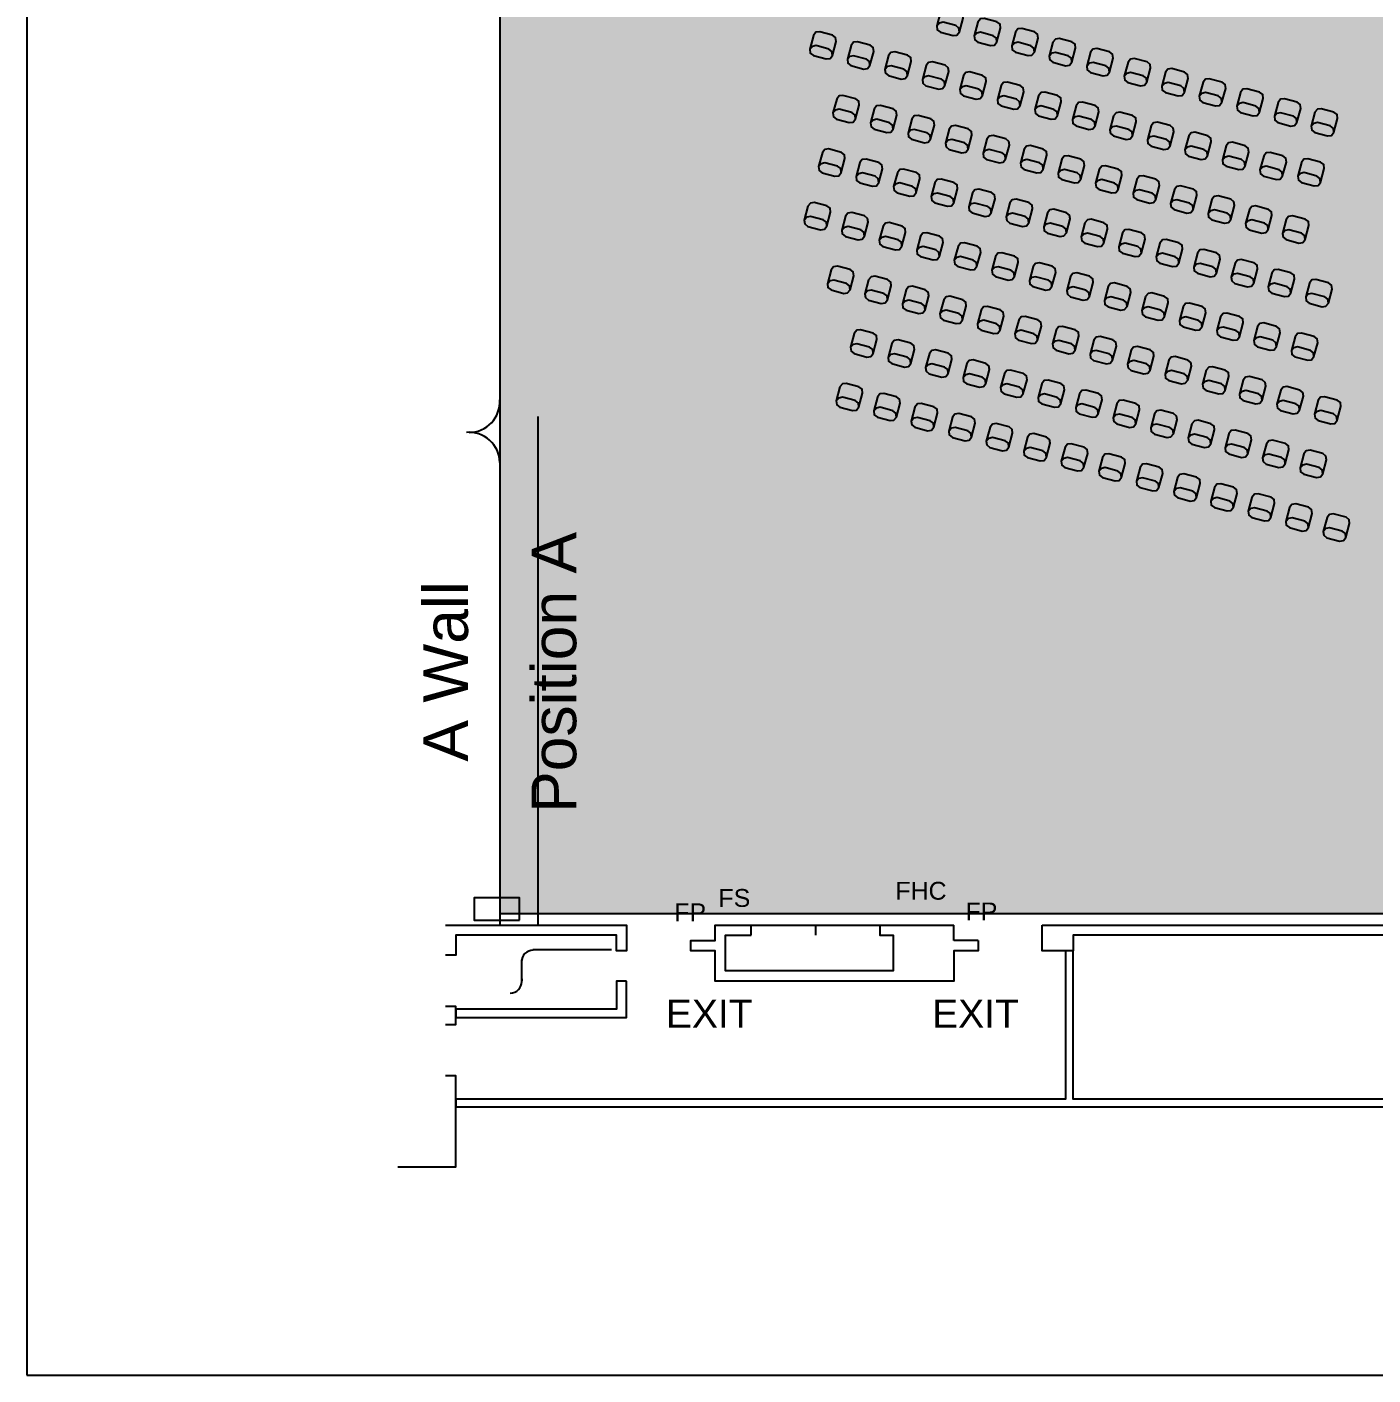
# Model space of a CAD drawing. Header units: feet. Extents: x 280 to 544, y 563 to 815.
# Drawn here: x 279.9 to 367.2, y 562.8 to 650.3 of the extents above; entities that cross this region are included whole.
import ezdxf
from ezdxf.enums import TextEntityAlignment as Align

# ---------------------------------------------------------------- set-up
doc = ezdxf.new("R2010")
doc.units = ezdxf.units.FT
doc.header["$MEASUREMENT"] = 0
for name, color, linetype in [('Background', 7, 'Continuous'), ('Border', 7, 'Continuous'), ('Building', 7, 'Continuous'), ('Layer 1', 7, 'Continuous')]:
    doc.layers.add(name, color=color, linetype=linetype)
doc.styles.add('Arial', font='Arial.ttf')

msp = doc.modelspace()

# ---------------------------------------------------------------- hatches: boundary and pattern name
at = {"layer": 'Background', "lineweight": 0, "true_color": 0xe6e6e6, "transparency": 33554687}
h = msp.add_hatch(color=254, dxfattribs=at)
h.dxf.hatch_style = 1
h.paths.add_polyline_path([(491.791, 760.881), (310.541, 760.881), (310.541, 592.714), (491.791, 592.714)])

# ---------------------------------------------------------------- linework, layer by layer
at = {"layer": 'Background', "color": 254, "lineweight": 0, "true_color": 0xe6e6e6, "transparency": 33554687}
msp.add_lwpolyline([(491.791, 760.881), (310.541, 760.881), (310.541, 592.714), (491.791, 592.714)], close=True, dxfattribs=at)
at = {"layer": 'Background', "color": 254, "lineweight": 25, "true_color": 0xe6e6e6}
msp.add_lwpolyline([(491.791, 760.881), (310.541, 760.881), (310.541, 592.714), (491.791, 592.714)], close=True, dxfattribs=at)
at = {"layer": 'Border', "color": 18, "lineweight": 25, "true_color": 0x000000}
msp.add_lwpolyline([(279.852, 562.758), (543.852, 562.758), (543.852, 814.758), (279.852, 814.758)], close=True, dxfattribs=at)
at = {"layer": 'Building', "color": 18, "lineweight": 25, "true_color": 0x000000}
for points in [[(310.541, 760.881), (310.541, 591.967)], [(313.008, 624.964), (313.008, 591.964)], [(307.025, 591.964), (318.775, 591.964), (318.775, 590.295), (318.108, 590.295), (318.108, 591.297), (307.692, 591.297), (307.692, 590.009), (307.025, 590.009)], [(345.754, 591.964), (388.106, 591.964), (388.106, 591.297), (347.754, 591.297), (347.754, 590.297), (347.254, 590.297), (347.254, 580.667), (307.692, 580.667), (307.692, 580.167), (393.337, 580.167), (393.337, 572.637), (505.452, 572.637), (505.452, 582.397), (504.286, 582.397), (504.286, 582.058), (499.606, 582.058), (499.606, 581.558)], [(341.587, 590.964), (341.587, 590.297), (340.004, 590.297), (340.004, 588.318), (324.53, 588.318), (324.53, 590.297), (322.942, 590.297), (322.942, 590.964), (324.53, 590.964), (324.53, 591.964), (326.863, 591.964)], [(331.03, 591.964), (331.03, 591.297)], [(335.197, 591.964), (340.004, 591.964)], [(340.004, 590.964), (340.004, 591.964)], [(434.457, 579.495), (438.791, 579.495), (438.791, 579.995), (433.957, 579.995), (433.957, 573.637), (394.337, 573.637), (394.337, 580.667), (377.754, 580.667), (377.754, 581.818), (375.754, 581.818), (375.754, 580.667), (347.754, 580.667), (347.754, 590.297), (345.754, 590.297), (345.754, 591.962)], [(341.587, 590.964), (340.004, 590.964)], [(317.797, 590.349), (312.695, 590.349)], [(311.97, 588.302), (311.97, 589.702)], [(311.97, 588.468), (311.97, 588.342)], [(307.025, 585.516), (307.692, 585.516), (307.692, 586.676), (307.025, 586.676)], [(303.914, 576.282), (307.692, 576.282), (307.692, 582.183), (307.025, 582.183)]]:
    msp.add_lwpolyline(points, dxfattribs=at)
for points in [[(311.815, 592.287), (311.815, 593.724), (308.877, 593.724), (308.877, 592.287)], [(326.863, 591.297), (326.863, 591.964), (335.197, 591.964), (335.197, 591.297), (336.062, 591.297), (336.062, 588.985), (325.197, 588.985), (325.197, 591.297)], [(318.775, 588.318), (318.108, 588.318), (318.108, 586.506), (307.692, 586.506), (307.692, 585.964), (318.775, 585.964), (318.775, 588.318)]]:
    msp.add_lwpolyline(points, close=True, dxfattribs=at)
for centre, radius, start, end in [((308.544, 625.936), 2, -90, 3.37), ((308.546, 621.943), 2, 1.47103, 94.84103), ((312.707, 589.587), 0.75, 90, 180), ((311.22, 588.302), 0.75, -90, 0)]:
    msp.add_arc(centre, radius, start, end, dxfattribs=at)
at = {"layer": 'Layer 1', "color": 18, "lineweight": 25, "true_color": 0x000000}
for points in [[(340.368, 649.931), (340.61, 650.833), (340.576, 651.086), (340.374, 651.241), (339.549, 651.462), (339.296, 651.429), (339.141, 651.226), (338.899, 650.325), (338.932, 650.072), (339.135, 649.916), (339.96, 649.695), (340.213, 649.729), (340.368, 649.931), (340.335, 650.184), (340.132, 650.339), (339.307, 650.56), (339.069, 650.503), (338.899, 650.325)], [(342.803, 649.279), (343.045, 650.18), (343.011, 650.433), (342.809, 650.588), (341.984, 650.809), (341.731, 650.776), (341.576, 650.574), (341.334, 649.672), (341.367, 649.419), (341.57, 649.264), (342.395, 649.043), (342.648, 649.076), (342.803, 649.279), (342.77, 649.532), (342.567, 649.687), (341.742, 649.908), (341.503, 649.85), (341.334, 649.672)], [(345.238, 648.626), (345.479, 649.528), (345.446, 649.781), (345.244, 649.936), (344.419, 650.157), (344.166, 650.124), (344.01, 649.921), (343.769, 649.02), (343.802, 648.767), (344.005, 648.612), (344.83, 648.391), (345.083, 648.424), (345.238, 648.626), (345.205, 648.879), (345.002, 649.034), (344.177, 649.256), (343.938, 649.198), (343.769, 649.02)], [(332.132, 648.411), (332.373, 649.313), (332.34, 649.566), (332.137, 649.721), (331.312, 649.942), (331.059, 649.909), (330.904, 649.706), (330.663, 648.805), (330.696, 648.552), (330.898, 648.396), (331.723, 648.175), (331.976, 648.209), (332.132, 648.411), (332.098, 648.664), (331.896, 648.819), (331.071, 649.04), (330.832, 648.983), (330.663, 648.805)], [(334.566, 647.759), (334.808, 648.66), (334.775, 648.913), (334.572, 649.068), (333.747, 649.289), (333.494, 649.256), (333.339, 649.054), (333.098, 648.152), (333.131, 647.899), (333.333, 647.744), (334.158, 647.523), (334.411, 647.556), (334.566, 647.759), (334.533, 648.012), (334.331, 648.167), (333.506, 648.388), (333.267, 648.33), (333.098, 648.152)], [(347.673, 647.974), (347.914, 648.875), (347.881, 649.128), (347.679, 649.284), (346.854, 649.505), (346.601, 649.471), (346.445, 649.269), (346.204, 648.367), (346.237, 648.114), (346.439, 647.959), (347.265, 647.738), (347.517, 647.771), (347.673, 647.974), (347.64, 648.227), (347.437, 648.382), (346.612, 648.603), (346.373, 648.545), (346.204, 648.367)], [(337.001, 647.106), (337.243, 648.008), (337.21, 648.261), (337.007, 648.416), (336.182, 648.637), (335.929, 648.604), (335.774, 648.401), (335.532, 647.5), (335.566, 647.247), (335.768, 647.092), (336.593, 646.87), (336.846, 646.904), (337.001, 647.106), (336.968, 647.359), (336.766, 647.514), (335.941, 647.736), (335.702, 647.678), (335.532, 647.5)], [(350.108, 647.321), (350.349, 648.223), (350.316, 648.476), (350.114, 648.631), (349.288, 648.852), (349.036, 648.819), (348.88, 648.617), (348.639, 647.715), (348.672, 647.462), (348.874, 647.307), (349.699, 647.086), (349.952, 647.119), (350.108, 647.321), (350.074, 647.574), (349.872, 647.73), (349.047, 647.951), (348.808, 647.893), (348.639, 647.715)], [(339.436, 646.454), (339.678, 647.355), (339.645, 647.608), (339.442, 647.764), (338.617, 647.985), (338.364, 647.951), (338.209, 647.749), (337.967, 646.847), (338.001, 646.594), (338.203, 646.439), (339.028, 646.218), (339.281, 646.251), (339.436, 646.454), (339.403, 646.707), (339.201, 646.862), (338.376, 647.083), (338.137, 647.025), (337.967, 646.847)], [(352.543, 646.669), (352.784, 647.57), (352.751, 647.823), (352.548, 647.979), (351.723, 648.2), (351.47, 648.167), (351.315, 647.964), (351.074, 647.062), (351.107, 646.81), (351.309, 646.654), (352.134, 646.433), (352.387, 646.466), (352.543, 646.669), (352.509, 646.922), (352.307, 647.077), (351.482, 647.298), (351.243, 647.241), (351.074, 647.062)], [(354.977, 646.016), (355.219, 646.918), (355.186, 647.171), (354.983, 647.326), (354.158, 647.547), (353.905, 647.514), (353.75, 647.312), (353.509, 646.41), (353.542, 646.157), (353.744, 646.002), (354.569, 645.781), (354.822, 645.814), (354.977, 646.016), (354.944, 646.269), (354.742, 646.425), (353.917, 646.646), (353.678, 646.588), (353.509, 646.41)], [(341.871, 645.801), (342.113, 646.703), (342.08, 646.956), (341.877, 647.111), (341.052, 647.332), (340.799, 647.299), (340.644, 647.096), (340.402, 646.195), (340.436, 645.942), (340.638, 645.787), (341.463, 645.566), (341.716, 645.599), (341.871, 645.801), (341.838, 646.054), (341.636, 646.21), (340.81, 646.431), (340.572, 646.373), (340.402, 646.195)], [(344.306, 645.149), (344.548, 646.05), (344.514, 646.303), (344.312, 646.459), (343.487, 646.68), (343.234, 646.646), (343.079, 646.444), (342.837, 645.542), (342.87, 645.29), (343.073, 645.134), (343.898, 644.913), (344.151, 644.946), (344.306, 645.149), (344.273, 645.402), (344.07, 645.557), (343.245, 645.778), (343.007, 645.72), (342.837, 645.542)], [(357.412, 645.364), (357.654, 646.266), (357.621, 646.519), (357.418, 646.674), (356.593, 646.895), (356.34, 646.862), (356.185, 646.659), (355.943, 645.758), (355.977, 645.505), (356.179, 645.349), (357.004, 645.128), (357.257, 645.162), (357.412, 645.364), (357.379, 645.617), (357.177, 645.772), (356.352, 645.993), (356.113, 645.936), (355.943, 645.758)], [(333.635, 644.281), (333.876, 645.183), (333.843, 645.436), (333.641, 645.591), (332.816, 645.812), (332.563, 645.779), (332.407, 645.576), (332.166, 644.675), (332.199, 644.422), (332.401, 644.267), (333.227, 644.046), (333.479, 644.079), (333.635, 644.281), (333.601, 644.534), (333.399, 644.69), (332.574, 644.911), (332.335, 644.853), (332.166, 644.675)], [(346.741, 644.496), (346.983, 645.398), (346.949, 645.651), (346.747, 645.806), (345.922, 646.027), (345.669, 645.994), (345.514, 645.792), (345.272, 644.89), (345.305, 644.637), (345.508, 644.482), (346.333, 644.261), (346.586, 644.294), (346.741, 644.496), (346.708, 644.749), (346.505, 644.905), (345.68, 645.126), (345.441, 645.068), (345.272, 644.89)], [(359.847, 644.712), (360.089, 645.613), (360.056, 645.866), (359.853, 646.021), (359.028, 646.242), (358.775, 646.209), (358.62, 646.007), (358.378, 645.105), (358.412, 644.852), (358.614, 644.697), (359.439, 644.476), (359.692, 644.509), (359.847, 644.712), (359.814, 644.965), (359.612, 645.12), (358.787, 645.341), (358.548, 645.283), (358.378, 645.105)], [(336.07, 643.629), (336.311, 644.53), (336.278, 644.783), (336.076, 644.939), (335.25, 645.16), (334.998, 645.126), (334.842, 644.924), (334.601, 644.022), (334.634, 643.769), (334.836, 643.614), (335.661, 643.393), (335.914, 643.426), (336.07, 643.629), (336.036, 643.882), (335.834, 644.037), (335.009, 644.258), (334.77, 644.2), (334.601, 644.022)], [(349.176, 643.844), (349.418, 644.746), (349.384, 644.999), (349.182, 645.154), (348.357, 645.375), (348.104, 645.342), (347.949, 645.139), (347.707, 644.238), (347.74, 643.985), (347.943, 643.829), (348.768, 643.608), (349.021, 643.642), (349.176, 643.844), (349.143, 644.097), (348.94, 644.252), (348.115, 644.473), (347.876, 644.416), (347.707, 644.238)], [(362.282, 644.059), (362.524, 644.961), (362.491, 645.214), (362.288, 645.369), (361.463, 645.59), (361.21, 645.557), (361.055, 645.354), (360.813, 644.453), (360.847, 644.2), (361.049, 644.045), (361.874, 643.823), (362.127, 643.857), (362.282, 644.059), (362.249, 644.312), (362.047, 644.467), (361.221, 644.689), (360.983, 644.631), (360.813, 644.453)], [(364.677, 643.417), (364.919, 644.319), (364.885, 644.572), (364.683, 644.727), (363.858, 644.948), (363.605, 644.915), (363.45, 644.713), (363.208, 643.811), (363.241, 643.558), (363.444, 643.403), (364.269, 643.182), (364.522, 643.215), (364.677, 643.417), (364.644, 643.67), (364.441, 643.826), (363.616, 644.047), (363.377, 643.989), (363.208, 643.811)], [(338.505, 642.976), (338.746, 643.878), (338.713, 644.131), (338.51, 644.286), (337.685, 644.507), (337.432, 644.474), (337.277, 644.272), (337.036, 643.37), (337.069, 643.117), (337.271, 642.962), (338.096, 642.741), (338.349, 642.774), (338.505, 642.976), (338.471, 643.229), (338.269, 643.385), (337.444, 643.606), (337.205, 643.548), (337.036, 643.37)], [(351.611, 643.192), (351.852, 644.093), (351.819, 644.346), (351.617, 644.501), (350.792, 644.722), (350.539, 644.689), (350.383, 644.487), (350.142, 643.585), (350.175, 643.332), (350.378, 643.177), (351.203, 642.956), (351.456, 642.989), (351.611, 643.192), (351.578, 643.444), (351.375, 643.6), (350.55, 643.821), (350.311, 643.763), (350.142, 643.585)], [(354.046, 642.539), (354.287, 643.441), (354.254, 643.694), (354.052, 643.849), (353.227, 644.07), (352.974, 644.037), (352.818, 643.834), (352.577, 642.933), (352.61, 642.68), (352.812, 642.525), (353.638, 642.303), (353.89, 642.337), (354.046, 642.539), (354.012, 642.792), (353.81, 642.947), (352.985, 643.169), (352.746, 643.111), (352.577, 642.933)], [(340.939, 642.324), (341.181, 643.226), (341.148, 643.478), (340.945, 643.634), (340.12, 643.855), (339.867, 643.822), (339.712, 643.619), (339.47, 642.718), (339.504, 642.465), (339.706, 642.309), (340.531, 642.088), (340.784, 642.122), (340.939, 642.324), (340.906, 642.577), (340.704, 642.732), (339.879, 642.953), (339.64, 642.896), (339.47, 642.718)], [(343.374, 641.672), (343.616, 642.573), (343.583, 642.826), (343.38, 642.981), (342.555, 643.202), (342.302, 643.169), (342.147, 642.967), (341.905, 642.065), (341.939, 641.812), (342.141, 641.657), (342.966, 641.436), (343.219, 641.469), (343.374, 641.672), (343.341, 641.924), (343.139, 642.08), (342.314, 642.301), (342.075, 642.243), (341.905, 642.065)], [(356.481, 641.887), (356.722, 642.788), (356.689, 643.041), (356.487, 643.196), (355.661, 643.418), (355.409, 643.384), (355.253, 643.182), (355.012, 642.28), (355.045, 642.027), (355.247, 641.872), (356.072, 641.651), (356.325, 641.684), (356.481, 641.887), (356.447, 642.14), (356.245, 642.295), (355.42, 642.516), (355.181, 642.458), (355.012, 642.28)], [(332.703, 640.804), (332.945, 641.706), (332.911, 641.958), (332.709, 642.114), (331.884, 642.335), (331.631, 642.302), (331.476, 642.099), (331.234, 641.198), (331.267, 640.945), (331.47, 640.789), (332.295, 640.568), (332.548, 640.601), (332.703, 640.804), (332.67, 641.057), (332.467, 641.212), (331.642, 641.433), (331.403, 641.376), (331.234, 641.198)], [(345.809, 641.019), (346.051, 641.921), (346.018, 642.174), (345.815, 642.329), (344.99, 642.55), (344.737, 642.517), (344.582, 642.314), (344.34, 641.413), (344.374, 641.16), (344.576, 641.004), (345.401, 640.783), (345.654, 640.817), (345.809, 641.019), (345.776, 641.272), (345.574, 641.427), (344.749, 641.648), (344.51, 641.591), (344.34, 641.413)], [(358.916, 641.234), (359.157, 642.136), (359.124, 642.389), (358.921, 642.544), (358.096, 642.765), (357.843, 642.732), (357.688, 642.529), (357.447, 641.628), (357.48, 641.375), (357.682, 641.22), (358.507, 640.999), (358.76, 641.032), (358.916, 641.234), (358.882, 641.487), (358.68, 641.643), (357.855, 641.864), (357.616, 641.806), (357.447, 641.628)], [(335.138, 640.151), (335.379, 641.053), (335.346, 641.306), (335.144, 641.461), (334.319, 641.682), (334.066, 641.649), (333.911, 641.447), (333.669, 640.545), (333.702, 640.292), (333.905, 640.137), (334.73, 639.916), (334.983, 639.949), (335.138, 640.151), (335.105, 640.404), (334.902, 640.56), (334.077, 640.781), (333.838, 640.723), (333.669, 640.545)], [(348.244, 640.367), (348.486, 641.268), (348.452, 641.521), (348.25, 641.676), (347.425, 641.898), (347.172, 641.864), (347.017, 641.662), (346.775, 640.76), (346.808, 640.507), (347.011, 640.352), (347.836, 640.131), (348.089, 640.164), (348.244, 640.367), (348.211, 640.62), (348.009, 640.775), (347.183, 640.996), (346.945, 640.938), (346.775, 640.76)], [(361.35, 640.582), (361.592, 641.483), (361.559, 641.736), (361.356, 641.892), (360.531, 642.113), (360.278, 642.079), (360.123, 641.877), (359.881, 640.975), (359.915, 640.723), (360.117, 640.567), (360.942, 640.346), (361.195, 640.379), (361.35, 640.582), (361.317, 640.835), (361.115, 640.99), (360.29, 641.211), (360.051, 641.153), (359.881, 640.975)], [(363.806, 640.167), (364.048, 641.068), (364.014, 641.321), (363.812, 641.477), (362.987, 641.698), (362.734, 641.664), (362.579, 641.462), (362.337, 640.56), (362.37, 640.308), (362.573, 640.152), (363.398, 639.931), (363.651, 639.964), (363.806, 640.167), (363.773, 640.42), (363.57, 640.575), (362.745, 640.796), (362.506, 640.738), (362.337, 640.56)], [(337.573, 639.499), (337.814, 640.401), (337.781, 640.654), (337.579, 640.809), (336.754, 641.03), (336.501, 640.997), (336.345, 640.794), (336.104, 639.893), (336.137, 639.64), (336.34, 639.484), (337.165, 639.263), (337.418, 639.297), (337.573, 639.499), (337.54, 639.752), (337.337, 639.907), (336.512, 640.128), (336.273, 640.071), (336.104, 639.893)], [(350.679, 639.714), (350.921, 640.616), (350.887, 640.869), (350.685, 641.024), (349.86, 641.245), (349.607, 641.212), (349.452, 641.009), (349.21, 640.108), (349.243, 639.855), (349.446, 639.7), (350.271, 639.479), (350.524, 639.512), (350.679, 639.714), (350.646, 639.967), (350.443, 640.123), (349.618, 640.344), (349.38, 640.286), (349.21, 640.108)], [(353.114, 639.062), (353.356, 639.963), (353.322, 640.216), (353.12, 640.372), (352.295, 640.593), (352.042, 640.559), (351.887, 640.357), (351.645, 639.455), (351.678, 639.202), (351.881, 639.047), (352.706, 638.826), (352.959, 638.859), (353.114, 639.062), (353.081, 639.315), (352.878, 639.47), (352.053, 639.691), (351.814, 639.633), (351.645, 639.455)], [(340.008, 638.847), (340.249, 639.748), (340.216, 640.001), (340.014, 640.156), (339.189, 640.377), (338.936, 640.344), (338.78, 640.142), (338.539, 639.24), (338.572, 638.987), (338.774, 638.832), (339.6, 638.611), (339.852, 638.644), (340.008, 638.847), (339.974, 639.1), (339.772, 639.255), (338.947, 639.476), (338.708, 639.418), (338.539, 639.24)], [(342.443, 638.194), (342.684, 639.096), (342.651, 639.349), (342.449, 639.504), (341.623, 639.725), (341.371, 639.692), (341.215, 639.489), (340.974, 638.588), (341.007, 638.335), (341.209, 638.18), (342.034, 637.959), (342.287, 637.992), (342.443, 638.194), (342.409, 638.447), (342.207, 638.602), (341.382, 638.824), (341.143, 638.766), (340.974, 638.588)], [(355.549, 638.409), (355.79, 639.311), (355.757, 639.564), (355.555, 639.719), (354.73, 639.94), (354.477, 639.907), (354.322, 639.705), (354.08, 638.803), (354.113, 638.55), (354.316, 638.395), (355.141, 638.174), (355.394, 638.207), (355.549, 638.409), (355.516, 638.662), (355.313, 638.818), (354.488, 639.039), (354.249, 638.981), (354.08, 638.803)], [(331.771, 637.327), (332.013, 638.228), (331.98, 638.481), (331.777, 638.636), (330.952, 638.857), (330.699, 638.824), (330.544, 638.622), (330.302, 637.72), (330.336, 637.467), (330.538, 637.312), (331.363, 637.091), (331.616, 637.124), (331.771, 637.327), (331.738, 637.58), (331.536, 637.735), (330.711, 637.956), (330.472, 637.898), (330.302, 637.72)], [(344.878, 637.542), (345.119, 638.443), (345.086, 638.696), (344.883, 638.852), (344.058, 639.073), (343.805, 639.039), (343.65, 638.837), (343.409, 637.935), (343.442, 637.682), (343.644, 637.527), (344.469, 637.306), (344.722, 637.339), (344.878, 637.542), (344.844, 637.795), (344.642, 637.95), (343.817, 638.171), (343.578, 638.113), (343.409, 637.935)], [(357.984, 637.757), (358.225, 638.659), (358.192, 638.911), (357.99, 639.067), (357.165, 639.288), (356.912, 639.255), (356.756, 639.052), (356.515, 638.151), (356.548, 637.898), (356.751, 637.742), (357.576, 637.521), (357.829, 637.555), (357.984, 637.757), (357.951, 638.01), (357.748, 638.165), (356.923, 638.386), (356.684, 638.329), (356.515, 638.151)], [(334.206, 636.674), (334.448, 637.576), (334.414, 637.829), (334.212, 637.984), (333.387, 638.205), (333.134, 638.172), (332.979, 637.969), (332.737, 637.068), (332.77, 636.815), (332.973, 636.66), (333.798, 636.438), (334.051, 636.472), (334.206, 636.674), (334.173, 636.927), (333.971, 637.082), (333.145, 637.304), (332.907, 637.246), (332.737, 637.068)], [(347.312, 636.889), (347.554, 637.791), (347.521, 638.044), (347.318, 638.199), (346.493, 638.42), (346.24, 638.387), (346.085, 638.185), (345.843, 637.283), (345.877, 637.03), (346.079, 636.875), (346.904, 636.654), (347.157, 636.687), (347.312, 636.889), (347.279, 637.142), (347.077, 637.298), (346.252, 637.519), (346.013, 637.461), (345.843, 637.283)], [(360.419, 637.104), (360.66, 638.006), (360.627, 638.259), (360.425, 638.414), (359.6, 638.635), (359.347, 638.602), (359.191, 638.4), (358.95, 637.498), (358.983, 637.245), (359.185, 637.09), (360.011, 636.869), (360.263, 636.902), (360.419, 637.104), (360.385, 637.357), (360.183, 637.513), (359.358, 637.734), (359.119, 637.676), (358.95, 637.498)], [(362.814, 636.463), (363.055, 637.364), (363.022, 637.617), (362.819, 637.773), (361.994, 637.994), (361.741, 637.96), (361.586, 637.758), (361.345, 636.856), (361.378, 636.603), (361.58, 636.448), (362.405, 636.227), (362.658, 636.26), (362.814, 636.463), (362.78, 636.716), (362.578, 636.871), (361.753, 637.092), (361.514, 637.034), (361.345, 636.856)], [(336.641, 636.022), (336.883, 636.923), (336.849, 637.176), (336.647, 637.332), (335.822, 637.553), (335.569, 637.519), (335.414, 637.317), (335.172, 636.415), (335.205, 636.162), (335.408, 636.007), (336.233, 635.786), (336.486, 635.819), (336.641, 636.022), (336.608, 636.275), (336.405, 636.43), (335.58, 636.651), (335.342, 636.593), (335.172, 636.415)], [(349.747, 636.237), (349.989, 637.138), (349.956, 637.391), (349.753, 637.547), (348.928, 637.768), (348.675, 637.735), (348.52, 637.532), (348.278, 636.631), (348.312, 636.378), (348.514, 636.222), (349.339, 636.001), (349.592, 636.034), (349.747, 636.237), (349.714, 636.49), (349.512, 636.645), (348.687, 636.866), (348.448, 636.809), (348.278, 636.631)], [(352.182, 635.584), (352.424, 636.486), (352.391, 636.739), (352.188, 636.894), (351.363, 637.115), (351.11, 637.082), (350.955, 636.88), (350.713, 635.978), (350.747, 635.725), (350.949, 635.57), (351.774, 635.349), (352.027, 635.382), (352.182, 635.584), (352.149, 635.837), (351.947, 635.993), (351.122, 636.214), (350.883, 636.156), (350.713, 635.978)], [(339.076, 635.369), (339.318, 636.271), (339.284, 636.524), (339.082, 636.679), (338.257, 636.9), (338.004, 636.867), (337.849, 636.664), (337.607, 635.763), (337.64, 635.51), (337.843, 635.355), (338.668, 635.134), (338.921, 635.167), (339.076, 635.369), (339.043, 635.622), (338.84, 635.778), (338.015, 635.999), (337.776, 635.941), (337.607, 635.763)], [(341.511, 634.717), (341.752, 635.618), (341.719, 635.871), (341.517, 636.027), (340.692, 636.248), (340.439, 636.214), (340.283, 636.012), (340.042, 635.11), (340.075, 634.858), (340.278, 634.702), (341.103, 634.481), (341.356, 634.514), (341.511, 634.717), (341.478, 634.97), (341.275, 635.125), (340.45, 635.346), (340.211, 635.288), (340.042, 635.11)], [(354.617, 634.932), (354.859, 635.834), (354.825, 636.087), (354.623, 636.242), (353.798, 636.463), (353.545, 636.43), (353.39, 636.227), (353.148, 635.326), (353.181, 635.073), (353.384, 634.917), (354.209, 634.696), (354.462, 634.73), (354.617, 634.932), (354.584, 635.185), (354.381, 635.34), (353.556, 635.561), (353.318, 635.504), (353.148, 635.326)], [(343.946, 634.064), (344.187, 634.966), (344.154, 635.219), (343.952, 635.374), (343.127, 635.595), (342.874, 635.562), (342.718, 635.36), (342.477, 634.458), (342.51, 634.205), (342.712, 634.05), (343.538, 633.829), (343.791, 633.862), (343.946, 634.064), (343.913, 634.317), (343.71, 634.473), (342.885, 634.694), (342.646, 634.636), (342.477, 634.458)], [(357.052, 634.28), (357.294, 635.181), (357.26, 635.434), (357.058, 635.589), (356.233, 635.81), (355.98, 635.777), (355.825, 635.575), (355.583, 634.673), (355.616, 634.42), (355.819, 634.265), (356.644, 634.044), (356.897, 634.077), (357.052, 634.28), (357.019, 634.533), (356.816, 634.688), (355.991, 634.909), (355.753, 634.851), (355.583, 634.673)], [(333.274, 633.197), (333.516, 634.098), (333.483, 634.351), (333.28, 634.507), (332.455, 634.728), (332.202, 634.694), (332.047, 634.492), (331.805, 633.59), (331.839, 633.337), (332.041, 633.182), (332.866, 632.961), (333.119, 632.994), (333.274, 633.197), (333.241, 633.45), (333.039, 633.605), (332.214, 633.826), (331.975, 633.768), (331.805, 633.59)], [(346.381, 633.412), (346.622, 634.314), (346.589, 634.567), (346.387, 634.722), (345.561, 634.943), (345.309, 634.91), (345.153, 634.707), (344.912, 633.806), (344.945, 633.553), (345.147, 633.397), (345.972, 633.176), (346.225, 633.21), (346.381, 633.412), (346.347, 633.665), (346.145, 633.82), (345.32, 634.041), (345.081, 633.984), (344.912, 633.806)], [(359.487, 633.627), (359.729, 634.529), (359.695, 634.782), (359.493, 634.937), (358.668, 635.158), (358.415, 635.125), (358.26, 634.922), (358.018, 634.021), (358.051, 633.768), (358.254, 633.613), (359.079, 633.391), (359.332, 633.425), (359.487, 633.627), (359.454, 633.88), (359.251, 634.035), (358.426, 634.257), (358.187, 634.199), (358.018, 634.021)], [(361.882, 632.986), (362.123, 633.887), (362.09, 634.14), (361.888, 634.295), (361.062, 634.516), (360.81, 634.483), (360.654, 634.281), (360.413, 633.379), (360.446, 633.126), (360.648, 632.971), (361.473, 632.75), (361.726, 632.783), (361.882, 632.986), (361.848, 633.238), (361.646, 633.394), (360.821, 633.615), (360.582, 633.557), (360.413, 633.379)], [(335.709, 632.544), (335.951, 633.446), (335.918, 633.699), (335.715, 633.854), (334.89, 634.075), (334.637, 634.042), (334.482, 633.84), (334.24, 632.938), (334.274, 632.685), (334.476, 632.53), (335.301, 632.309), (335.554, 632.342), (335.709, 632.544), (335.676, 632.797), (335.474, 632.953), (334.649, 633.174), (334.41, 633.116), (334.24, 632.938)], [(348.816, 632.76), (349.057, 633.661), (349.024, 633.914), (348.821, 634.069), (347.996, 634.29), (347.743, 634.257), (347.588, 634.055), (347.347, 633.153), (347.38, 632.9), (347.582, 632.745), (348.407, 632.524), (348.66, 632.557), (348.816, 632.76), (348.782, 633.012), (348.58, 633.168), (347.755, 633.389), (347.516, 633.331), (347.347, 633.153)], [(351.25, 632.107), (351.492, 633.009), (351.459, 633.262), (351.256, 633.417), (350.431, 633.638), (350.178, 633.605), (350.023, 633.402), (349.782, 632.501), (349.815, 632.248), (350.017, 632.093), (350.842, 631.871), (351.095, 631.905), (351.25, 632.107), (351.217, 632.36), (351.015, 632.515), (350.19, 632.737), (349.951, 632.679), (349.782, 632.501)], [(364.317, 632.333), (364.558, 633.235), (364.525, 633.488), (364.322, 633.643), (363.497, 633.864), (363.244, 633.831), (363.089, 633.628), (362.848, 632.727), (362.881, 632.474), (363.083, 632.318), (363.908, 632.097), (364.161, 632.131), (364.317, 632.333), (364.283, 632.586), (364.081, 632.741), (363.256, 632.962), (363.017, 632.905), (362.848, 632.727)], [(338.144, 631.892), (338.386, 632.794), (338.353, 633.046), (338.15, 633.202), (337.325, 633.423), (337.072, 633.39), (336.917, 633.187), (336.675, 632.286), (336.709, 632.033), (336.911, 631.877), (337.736, 631.656), (337.989, 631.69), (338.144, 631.892), (338.111, 632.145), (337.909, 632.3), (337.083, 632.521), (336.845, 632.464), (336.675, 632.286)], [(340.579, 631.24), (340.821, 632.141), (340.787, 632.394), (340.585, 632.549), (339.76, 632.77), (339.507, 632.737), (339.352, 632.535), (339.11, 631.633), (339.143, 631.38), (339.346, 631.225), (340.171, 631.004), (340.424, 631.037), (340.579, 631.24), (340.546, 631.492), (340.343, 631.648), (339.518, 631.869), (339.28, 631.811), (339.11, 631.633)], [(353.685, 631.455), (353.927, 632.356), (353.894, 632.609), (353.691, 632.764), (352.866, 632.986), (352.613, 632.952), (352.458, 632.75), (352.216, 631.848), (352.25, 631.595), (352.452, 631.44), (353.277, 631.219), (353.53, 631.252), (353.685, 631.455), (353.652, 631.708), (353.45, 631.863), (352.625, 632.084), (352.386, 632.026), (352.216, 631.848)], [(343.014, 630.587), (343.256, 631.489), (343.222, 631.742), (343.02, 631.897), (342.195, 632.118), (341.942, 632.085), (341.787, 631.882), (341.545, 630.981), (341.578, 630.728), (341.781, 630.572), (342.606, 630.351), (342.859, 630.385), (343.014, 630.587), (342.981, 630.84), (342.778, 630.995), (341.953, 631.216), (341.714, 631.159), (341.545, 630.981)], [(356.12, 630.802), (356.362, 631.704), (356.329, 631.957), (356.126, 632.112), (355.301, 632.333), (355.048, 632.3), (354.893, 632.097), (354.651, 631.196), (354.685, 630.943), (354.887, 630.788), (355.712, 630.567), (355.965, 630.6), (356.12, 630.802), (356.087, 631.055), (355.885, 631.211), (355.06, 631.432), (354.821, 631.374), (354.651, 631.196)], [(345.449, 629.935), (345.691, 630.836), (345.657, 631.089), (345.455, 631.244), (344.63, 631.466), (344.377, 631.432), (344.222, 631.23), (343.98, 630.328), (344.013, 630.075), (344.216, 629.92), (345.041, 629.699), (345.294, 629.732), (345.449, 629.935), (345.416, 630.188), (345.213, 630.343), (344.388, 630.564), (344.149, 630.506), (343.98, 630.328)], [(358.555, 630.15), (358.797, 631.051), (358.764, 631.304), (358.561, 631.46), (357.736, 631.681), (357.483, 631.647), (357.328, 631.445), (357.086, 630.543), (357.12, 630.291), (357.322, 630.135), (358.147, 629.914), (358.4, 629.947), (358.555, 630.15), (358.522, 630.403), (358.32, 630.558), (357.494, 630.779), (357.256, 630.721), (357.086, 630.543)], [(360.95, 629.508), (361.192, 630.41), (361.158, 630.663), (360.956, 630.818), (360.131, 631.039), (359.878, 631.006), (359.723, 630.803), (359.481, 629.902), (359.514, 629.649), (359.717, 629.494), (360.542, 629.272), (360.795, 629.306), (360.95, 629.508), (360.917, 629.761), (360.714, 629.916), (359.889, 630.138), (359.65, 630.08), (359.481, 629.902)], [(334.778, 629.067), (335.019, 629.969), (334.986, 630.222), (334.783, 630.377), (333.958, 630.598), (333.705, 630.565), (333.55, 630.362), (333.309, 629.461), (333.342, 629.208), (333.544, 629.052), (334.369, 628.831), (334.622, 628.865), (334.778, 629.067), (334.744, 629.32), (334.542, 629.475), (333.717, 629.696), (333.478, 629.639), (333.309, 629.461)], [(347.884, 629.282), (348.125, 630.184), (348.092, 630.437), (347.89, 630.592), (347.065, 630.813), (346.812, 630.78), (346.656, 630.577), (346.415, 629.676), (346.448, 629.423), (346.651, 629.268), (347.476, 629.047), (347.729, 629.08), (347.884, 629.282), (347.851, 629.535), (347.648, 629.691), (346.823, 629.912), (346.584, 629.854), (346.415, 629.676)], [(350.319, 628.63), (350.56, 629.531), (350.527, 629.784), (350.325, 629.94), (349.5, 630.161), (349.247, 630.127), (349.091, 629.925), (348.85, 629.023), (348.883, 628.77), (349.085, 628.615), (349.911, 628.394), (350.163, 628.427), (350.319, 628.63), (350.285, 628.883), (350.083, 629.038), (349.258, 629.259), (349.019, 629.201), (348.85, 629.023)], [(363.385, 628.856), (363.626, 629.757), (363.593, 630.01), (363.391, 630.166), (362.566, 630.387), (362.313, 630.353), (362.157, 630.151), (361.916, 629.249), (361.949, 628.996), (362.152, 628.841), (362.977, 628.62), (363.23, 628.653), (363.385, 628.856), (363.352, 629.109), (363.149, 629.264), (362.324, 629.485), (362.085, 629.427), (361.916, 629.249)], [(337.212, 628.415), (337.454, 629.316), (337.421, 629.569), (337.218, 629.724), (336.393, 629.945), (336.14, 629.912), (335.985, 629.71), (335.743, 628.808), (335.777, 628.555), (335.979, 628.4), (336.804, 628.179), (337.057, 628.212), (337.212, 628.415), (337.179, 628.668), (336.977, 628.823), (336.152, 629.044), (335.913, 628.986), (335.743, 628.808)], [(339.647, 627.762), (339.889, 628.664), (339.856, 628.917), (339.653, 629.072), (338.828, 629.293), (338.575, 629.26), (338.42, 629.057), (338.178, 628.156), (338.212, 627.903), (338.414, 627.748), (339.239, 627.527), (339.492, 627.56), (339.647, 627.762), (339.614, 628.015), (339.412, 628.17), (338.587, 628.392), (338.348, 628.334), (338.178, 628.156)], [(352.754, 627.977), (352.995, 628.879), (352.962, 629.132), (352.76, 629.287), (351.934, 629.508), (351.682, 629.475), (351.526, 629.273), (351.285, 628.371), (351.318, 628.118), (351.52, 627.963), (352.345, 627.742), (352.598, 627.775), (352.754, 627.977), (352.72, 628.23), (352.518, 628.386), (351.693, 628.607), (351.454, 628.549), (351.285, 628.371)], [(342.082, 627.11), (342.324, 628.011), (342.291, 628.264), (342.088, 628.42), (341.263, 628.641), (341.01, 628.607), (340.855, 628.405), (340.613, 627.503), (340.647, 627.25), (340.849, 627.095), (341.674, 626.874), (341.927, 626.907), (342.082, 627.11), (342.049, 627.363), (341.847, 627.518), (341.022, 627.739), (340.783, 627.681), (340.613, 627.503)], [(355.189, 627.325), (355.43, 628.227), (355.397, 628.479), (355.194, 628.635), (354.369, 628.856), (354.116, 628.823), (353.961, 628.62), (353.72, 627.719), (353.753, 627.466), (353.955, 627.31), (354.78, 627.089), (355.033, 627.123), (355.189, 627.325), (355.155, 627.578), (354.953, 627.733), (354.128, 627.954), (353.889, 627.897), (353.72, 627.719)], [(344.517, 626.457), (344.759, 627.359), (344.726, 627.612), (344.523, 627.767), (343.698, 627.988), (343.445, 627.955), (343.29, 627.753), (343.048, 626.851), (343.081, 626.598), (343.284, 626.443), (344.109, 626.222), (344.362, 626.255), (344.517, 626.457), (344.484, 626.71), (344.282, 626.866), (343.456, 627.087), (343.218, 627.029), (343.048, 626.851)], [(346.952, 625.805), (347.194, 626.706), (347.16, 626.959), (346.958, 627.115), (346.133, 627.336), (345.88, 627.303), (345.725, 627.1), (345.483, 626.199), (345.516, 625.946), (345.719, 625.79), (346.544, 625.569), (346.797, 625.602), (346.952, 625.805), (346.919, 626.058), (346.716, 626.213), (345.891, 626.434), (345.653, 626.377), (345.483, 626.199)], [(357.623, 626.672), (357.865, 627.574), (357.832, 627.827), (357.629, 627.982), (356.804, 628.203), (356.551, 628.17), (356.396, 627.968), (356.154, 627.066), (356.188, 626.813), (356.39, 626.658), (357.215, 626.437), (357.468, 626.47), (357.623, 626.672), (357.59, 626.925), (357.388, 627.081), (356.563, 627.302), (356.324, 627.244), (356.154, 627.066)], [(360.018, 626.031), (360.26, 626.932), (360.227, 627.185), (360.024, 627.341), (359.199, 627.562), (358.946, 627.528), (358.791, 627.326), (358.549, 626.424), (358.582, 626.172), (358.785, 626.016), (359.61, 625.795), (359.863, 625.828), (360.018, 626.031), (359.985, 626.284), (359.783, 626.439), (358.957, 626.66), (358.719, 626.602), (358.549, 626.424)], [(333.846, 625.59), (334.087, 626.491), (334.054, 626.744), (333.852, 626.9), (333.027, 627.121), (332.774, 627.087), (332.618, 626.885), (332.377, 625.983), (332.41, 625.73), (332.613, 625.575), (333.438, 625.354), (333.691, 625.387), (333.846, 625.59), (333.813, 625.843), (333.61, 625.998), (332.785, 626.219), (332.546, 626.161), (332.377, 625.983)], [(336.281, 624.937), (336.522, 625.839), (336.489, 626.092), (336.287, 626.247), (335.462, 626.468), (335.209, 626.435), (335.053, 626.232), (334.812, 625.331), (334.845, 625.078), (335.047, 624.923), (335.873, 624.702), (336.125, 624.735), (336.281, 624.937), (336.247, 625.19), (336.045, 625.346), (335.22, 625.567), (334.981, 625.509), (334.812, 625.331)], [(349.387, 625.152), (349.629, 626.054), (349.595, 626.307), (349.393, 626.462), (348.568, 626.683), (348.315, 626.65), (348.16, 626.448), (347.918, 625.546), (347.951, 625.293), (348.154, 625.138), (348.979, 624.917), (349.232, 624.95), (349.387, 625.152), (349.354, 625.405), (349.151, 625.561), (348.326, 625.782), (348.087, 625.724), (347.918, 625.546)], [(362.453, 625.378), (362.695, 626.28), (362.661, 626.533), (362.459, 626.688), (361.634, 626.909), (361.381, 626.876), (361.226, 626.674), (360.984, 625.772), (361.017, 625.519), (361.22, 625.364), (362.045, 625.143), (362.298, 625.176), (362.453, 625.378), (362.42, 625.631), (362.217, 625.787), (361.392, 626.008), (361.154, 625.95), (360.984, 625.772)], [(338.716, 624.285), (338.957, 625.186), (338.924, 625.439), (338.722, 625.595), (337.896, 625.816), (337.644, 625.782), (337.488, 625.58), (337.247, 624.678), (337.28, 624.426), (337.482, 624.27), (338.307, 624.049), (338.56, 624.082), (338.716, 624.285), (338.682, 624.538), (338.48, 624.693), (337.655, 624.914), (337.416, 624.856), (337.247, 624.678)], [(351.822, 624.5), (352.063, 625.402), (352.03, 625.655), (351.828, 625.81), (351.003, 626.031), (350.75, 625.998), (350.595, 625.795), (350.353, 624.894), (350.386, 624.641), (350.589, 624.485), (351.414, 624.264), (351.667, 624.298), (351.822, 624.5), (351.789, 624.753), (351.586, 624.908), (350.761, 625.129), (350.522, 625.072), (350.353, 624.894)], [(364.888, 624.726), (365.13, 625.628), (365.096, 625.881), (364.894, 626.036), (364.069, 626.257), (363.816, 626.224), (363.661, 626.021), (363.419, 625.12), (363.452, 624.867), (363.655, 624.711), (364.48, 624.49), (364.733, 624.524), (364.888, 624.726), (364.855, 624.979), (364.652, 625.134), (363.827, 625.355), (363.589, 625.298), (363.419, 625.12)], [(341.151, 623.632), (341.392, 624.534), (341.359, 624.787), (341.156, 624.942), (340.331, 625.163), (340.078, 625.13), (339.923, 624.928), (339.682, 624.026), (339.715, 623.773), (339.917, 623.618), (340.742, 623.397), (340.995, 623.43), (341.151, 623.632), (341.117, 623.885), (340.915, 624.041), (340.09, 624.262), (339.851, 624.204), (339.682, 624.026)], [(354.257, 623.848), (354.498, 624.749), (354.465, 625.002), (354.263, 625.157), (353.438, 625.378), (353.185, 625.345), (353.029, 625.143), (352.788, 624.241), (352.821, 623.988), (353.024, 623.833), (353.849, 623.612), (354.102, 623.645), (354.257, 623.848), (354.224, 624.101), (354.021, 624.256), (353.196, 624.477), (352.957, 624.419), (352.788, 624.241)], [(356.692, 623.195), (356.933, 624.097), (356.9, 624.35), (356.698, 624.505), (355.873, 624.726), (355.62, 624.693), (355.464, 624.49), (355.223, 623.589), (355.256, 623.336), (355.458, 623.181), (356.284, 622.959), (356.536, 622.993), (356.692, 623.195), (356.658, 623.448), (356.456, 623.603), (355.631, 623.825), (355.392, 623.767), (355.223, 623.589)], [(343.585, 622.98), (343.827, 623.882), (343.794, 624.135), (343.591, 624.29), (342.766, 624.511), (342.513, 624.478), (342.358, 624.275), (342.116, 623.374), (342.15, 623.121), (342.352, 622.965), (343.177, 622.744), (343.43, 622.778), (343.585, 622.98), (343.552, 623.233), (343.35, 623.388), (342.525, 623.609), (342.286, 623.552), (342.116, 623.374)], [(346.02, 622.328), (346.262, 623.229), (346.229, 623.482), (346.026, 623.637), (345.201, 623.858), (344.948, 623.825), (344.793, 623.623), (344.551, 622.721), (344.585, 622.468), (344.787, 622.313), (345.612, 622.092), (345.865, 622.125), (346.02, 622.328), (345.987, 622.58), (345.785, 622.736), (344.96, 622.957), (344.721, 622.899), (344.551, 622.721)], [(359.086, 622.554), (359.328, 623.455), (359.295, 623.708), (359.092, 623.863), (358.267, 624.084), (358.014, 624.051), (357.859, 623.849), (357.617, 622.947), (357.651, 622.694), (357.853, 622.539), (358.678, 622.318), (358.931, 622.351), (359.086, 622.554), (359.053, 622.806), (358.851, 622.962), (358.026, 623.183), (357.787, 623.125), (357.617, 622.947)], [(348.455, 621.675), (348.697, 622.577), (348.664, 622.83), (348.461, 622.985), (347.636, 623.206), (347.383, 623.173), (347.228, 622.97), (346.986, 622.069), (347.02, 621.816), (347.222, 621.661), (348.047, 621.439), (348.3, 621.473), (348.455, 621.675), (348.422, 621.928), (348.22, 622.083), (347.395, 622.305), (347.156, 622.247), (346.986, 622.069)], [(361.521, 621.901), (361.763, 622.803), (361.73, 623.056), (361.527, 623.211), (360.702, 623.432), (360.449, 623.399), (360.294, 623.196), (360.052, 622.295), (360.086, 622.042), (360.288, 621.886), (361.113, 621.665), (361.366, 621.699), (361.521, 621.901), (361.488, 622.154), (361.286, 622.309), (360.461, 622.53), (360.222, 622.473), (360.052, 622.295)], [(350.89, 621.023), (351.132, 621.924), (351.098, 622.177), (350.896, 622.332), (350.071, 622.554), (349.818, 622.52), (349.663, 622.318), (349.421, 621.416), (349.454, 621.163), (349.657, 621.008), (350.482, 620.787), (350.735, 620.82), (350.89, 621.023), (350.857, 621.276), (350.655, 621.431), (349.829, 621.652), (349.591, 621.594), (349.421, 621.416)], [(363.956, 621.249), (364.198, 622.15), (364.165, 622.403), (363.962, 622.558), (363.137, 622.78), (362.884, 622.746), (362.729, 622.544), (362.487, 621.642), (362.521, 621.389), (362.723, 621.234), (363.548, 621.013), (363.801, 621.046), (363.956, 621.249), (363.923, 621.502), (363.721, 621.657), (362.896, 621.878), (362.657, 621.82), (362.487, 621.642)], [(353.325, 620.37), (353.567, 621.272), (353.533, 621.525), (353.331, 621.68), (352.506, 621.901), (352.253, 621.868), (352.098, 621.665), (351.856, 620.764), (351.889, 620.511), (352.092, 620.356), (352.917, 620.135), (353.17, 620.168), (353.325, 620.37), (353.292, 620.623), (353.089, 620.779), (352.264, 621), (352.026, 620.942), (351.856, 620.764)], [(355.76, 619.718), (356.002, 620.619), (355.968, 620.872), (355.766, 621.028), (354.941, 621.249), (354.688, 621.215), (354.533, 621.013), (354.291, 620.111), (354.324, 619.859), (354.527, 619.703), (355.352, 619.482), (355.605, 619.515), (355.76, 619.718), (355.727, 619.971), (355.524, 620.126), (354.699, 620.347), (354.46, 620.289), (354.291, 620.111)], [(358.155, 619.076), (358.396, 619.978), (358.363, 620.231), (358.161, 620.386), (357.336, 620.607), (357.083, 620.574), (356.927, 620.371), (356.686, 619.47), (356.719, 619.217), (356.921, 619.062), (357.746, 618.84), (357.999, 618.874), (358.155, 619.076), (358.121, 619.329), (357.919, 619.484), (357.094, 619.706), (356.855, 619.648), (356.686, 619.47)], [(360.59, 618.424), (360.831, 619.325), (360.798, 619.578), (360.596, 619.734), (359.77, 619.955), (359.517, 619.921), (359.362, 619.719), (359.121, 618.817), (359.154, 618.564), (359.356, 618.409), (360.181, 618.188), (360.434, 618.221), (360.59, 618.424), (360.556, 618.677), (360.354, 618.832), (359.529, 619.053), (359.29, 618.995), (359.121, 618.817)], [(363.025, 617.771), (363.266, 618.673), (363.233, 618.926), (363.03, 619.081), (362.205, 619.302), (361.952, 619.269), (361.797, 619.067), (361.556, 618.165), (361.589, 617.912), (361.791, 617.757), (362.616, 617.536), (362.869, 617.569), (363.025, 617.771), (362.991, 618.024), (362.789, 618.18), (361.964, 618.401), (361.725, 618.343), (361.556, 618.165)], [(365.46, 617.119), (365.701, 618.021), (365.668, 618.273), (365.465, 618.429), (364.64, 618.65), (364.387, 618.617), (364.232, 618.414), (363.991, 617.513), (364.024, 617.26), (364.226, 617.104), (365.051, 616.883), (365.304, 616.917), (365.46, 617.119), (365.426, 617.372), (365.224, 617.527), (364.399, 617.748), (364.16, 617.691), (363.991, 617.513)]]:
    msp.add_lwpolyline(points, dxfattribs=at)

# ---------------------------------------------------------------- texts
at = {"layer": 'Building', "color": 18, "true_color": 0x000000, "style": 'Arial'}
for s, p in [('Position A', (312.603, 599.241)), ('A Wall', (305.576, 602.57))]:
    msp.add_text(s, height=2.9, rotation=90, dxfattribs=at).set_placement(p, align=Align.TOP_LEFT)
for s, height, p in [('FS', 1.1602, (324.73, 594.303)), ('FHC', 1.1602, (336.209, 594.768)), ('FP', 1.1602, (321.861, 593.367)), ('FP', 1.1602, (340.767, 593.425)), ('EXIT', 1.8125, (321.321, 587.12)), ('EXIT', 1.8125, (338.603, 587.12))]:
    msp.add_text(s, height=height, dxfattribs=at).set_placement(p, align=Align.TOP_LEFT)

doc.saveas('drawing.dxf')
